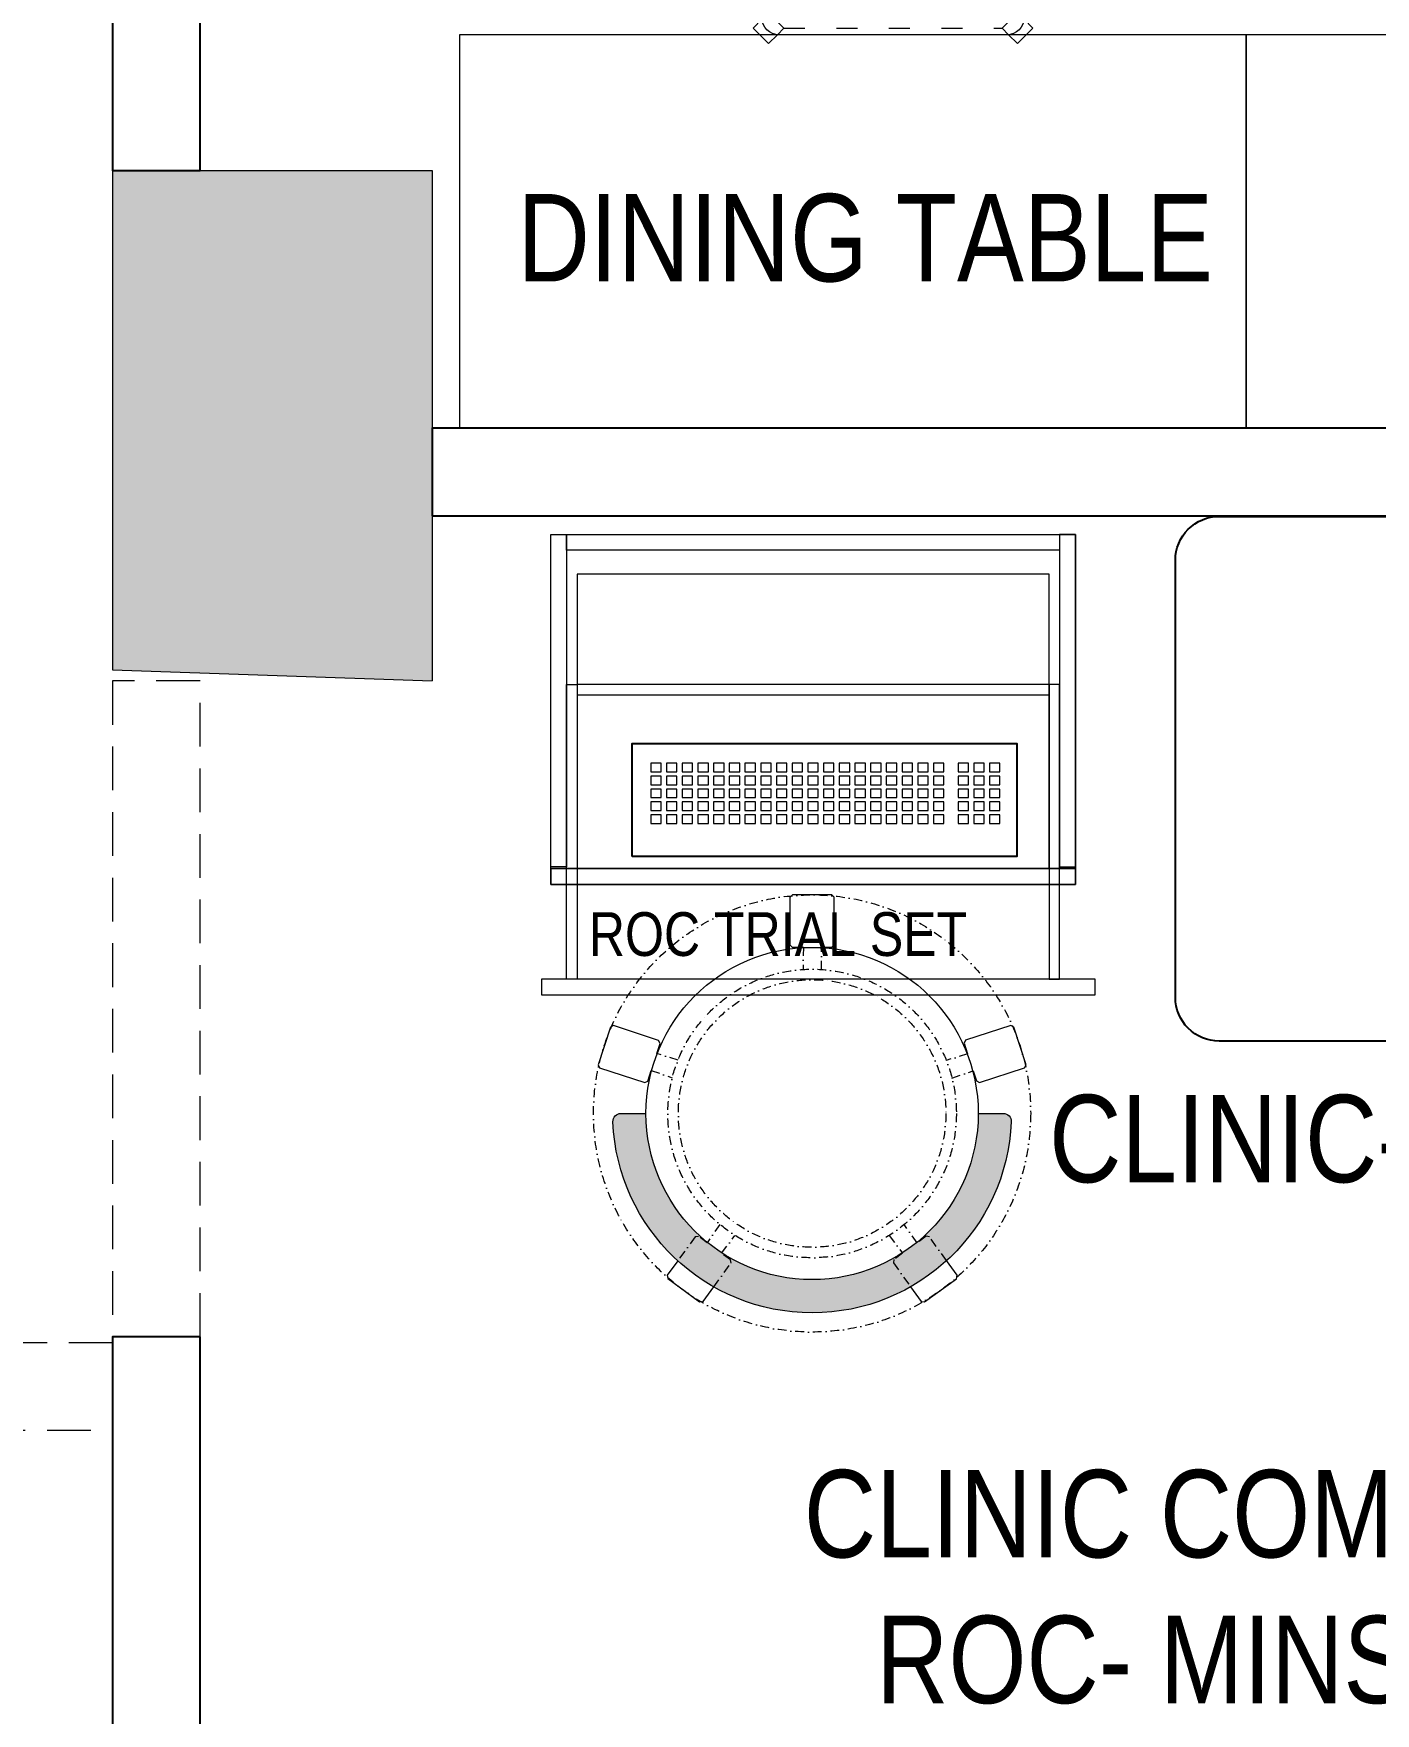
# Model space of a CAD drawing. Header units: millimetres. Extents: x 2038449 to 2043816, y 32056 to 43282.
# Drawn here: x 2040747 to 2042281, y 38844 to 40765 of the extents above; entities that cross this region are included whole.
import ezdxf

# ---------------------------------------------------------------- set-up
doc = ezdxf.new("R2010")
doc.units = ezdxf.units.MM
doc.header["$LTSCALE"] = 40
for name, pattern in [('a_p6_plan_L18$0$HIDDEN', [0.375, 0.25, -0.125]), ('ACAD_ISO03W100', [30, 12, -18]), ('CONTINOUS', [0]), ('DASHDOT2', [0.5, 0.25, -0.125, 0, -0.125]), ('HIDDEN', [9.524999999999995, 6.349999999999998, -3.174999999999998])]:
    doc.linetypes.add(name, pattern=pattern)
doc.layers.add('A-CARPET AREA', color=3, linetype='CONTINOUS', lineweight=0, true_color=0x0aff0a)
for name, color, linetype, lineweight in [('A-COL', 243, 'Continuous', 9), ('column hatch', 5, 'Continuous', 0), ('HATCH', 9, 'Continuous', 9), ('LENS-CURTAIN', 5, 'a_p6_plan_L18$0$HIDDEN', 9), ('LENS-DIM', 252, 'Continuous', 5), ('LENS-FURNITURE', 13, 'Continuous', 9), ('LENS-PARTITION', 21, 'Continuous', 25), ('LENS-TEXT', 31, 'Continuous', 5), ('LK-EQPMT', 3, 'Continuous', 18), ('LK-FF&E WALL', 1, 'Continuous', 9), ('LN-ELEVATION-1', 81, 'Continuous', 13), ('LN-ELEVATION-2', 103, 'Continuous', 20), ('LN-ELEVATION-3', 125, 'a_p6_plan_L18$0$HIDDEN', 18), ('LN-ELEVATION-5', 167, 'Continuous', 5)]:
    doc.layers.add(name, color=color, linetype=linetype, lineweight=lineweight)
doc.layers.add('PDF_Geometry', color=7, linetype='Continuous')
doc.styles.add('LK TXT', font='Gill Sans MT Condensed Regular.ttf')
doc.styles.get("Standard").update_dxf_attribs({"font": 'Gill Sans MT Condensed Regular.ttf', "height": 100})

# ---------------------------------------------------------------- blocks, each defined once
blk = doc.blocks.new('Stool')
at = {"layer": 'LN-ELEVATION-1', "ltscale": 0.5}
blk.add_lwpolyline([(-130, 300), (130, 300, -0.4142135623730951), (150, 280), (150, 20, -0.4142135623730951), (130, 0), (-130, 0, -0.4142135623730951), (-150, 20), (-150, 280, -0.4142135623730951)], format="xyb", close=True, dxfattribs=at)
at = {"layer": 'LN-ELEVATION-3', "linetype": 'ACAD_ISO03W100', "ltscale": 0.05}
for p, q in [((-82.3223304701969, 250), (-124.6966991401277, 292.374368671095)), ((-124.696699141059, 292.3743686703965), (124.6966991401277, 292.374368671095)), ((82.3223304701969, 250), (124.6966991401277, 292.374368671095)), ((-100, 232.3223304701969), (-142.3743686703965, 274.6966991415247)), ((-142.3743686708621, 274.6966991410591), (-142.3743686708621, 25.30330085894093)), ((100, 232.3223304701969), (142.3743686703965, 274.6966991415247)), ((142.3743686708621, 274.6966991410591), (142.3743686708621, 25.30330085894093)), ((-99.69669914059341, 267.3743686703965), (99.69669913966207, 267.374368671095)), ((-117.3743686703965, 249.6966991408263), (-117.3743686703965, 50.30330085847527)), ((117.3743686703965, 249.6966991408263), (117.3743686703965, 50.30330085847527)), ((-100, 67.67766952980308), (-142.3743686703965, 25.30330085847527)), ((100, 67.67766952980308), (142.3743686703965, 25.30330085847527)), ((-82.3223304701969, 50), (-124.6966991401277, 7.625631328905)), ((82.3223304701969, 50), (124.6966991401277, 7.625631328905)), ((-99.69669914059341, 32.62563132960349), (99.69669913966207, 32.625631328905)), ((-124.696699141059, 7.625631329603492), (124.6966991401277, 7.625631328905))]:
    blk.add_line(p, q, dxfattribs=at)
for points in [[(-132.2008663183078, 299.8785358476453), (-124.696699141059, 292.3743686703965), (-142.3743686708621, 274.6966991410591), (-149.8785358476452, 282.200866318075)], [(132.2008663183078, 299.8785358476453), (124.696699141059, 292.3743686703965), (142.3743686708621, 274.6966991410591), (149.8785358476452, 282.200866318075)], [(-132.2008663183078, 0.1214641523547471), (-124.696699141059, 7.625631329603492), (-142.3743686708621, 25.30330085894093), (-149.8785358476452, 17.79913368192501)], [(132.2008663183078, 0.1214641523547471), (124.696699141059, 7.625631329603492), (142.3743686708621, 25.30330085894093), (149.8785358476452, 17.79913368192501)]]:
    blk.add_lwpolyline(points, dxfattribs=at)
for points in [[(-100, 250), (100, 250), (100, 50), (-100, 50)], [(-75, 225), (75, 225), (75, 75), (-75, 75)]]:
    blk.add_lwpolyline(points, close=True, dxfattribs=at)
at = {"layer": 'LN-ELEVATION-5', "ltscale": 0.5}
for points in [[(-149.8785358476452, 282.200866318075), (-160.0520382001995, 292.3743686706293), (-142.3743686708621, 310.0520381999668), (-132.2008663183078, 299.8785358478782)], [(149.8785358476452, 282.200866318075), (160.0520382001995, 292.3743686706293), (142.3743686708621, 310.0520381999668), (132.2008663183078, 299.8785358478782)], [(-149.8785358476452, 17.79913368192501), (-160.0520382001995, 7.625631329370661), (-142.3743686708621, -10.05203819996677), (-132.2008663183078, 0.1214641521219164)], [(149.8785358476452, 17.79913368192501), (160.0520382001995, 7.625631329370661), (142.3743686708621, -10.05203819996677), (132.2008663183078, 0.1214641521219164)]]:
    blk.add_lwpolyline(points, dxfattribs=at)
blk = doc.blocks.new('A$C75d7f579')
at = {"layer": 'column hatch'}
h = blk.add_hatch(color=8, dxfattribs=at)
h.dxf.hatch_style = 1
h.paths.add_polyline_path([(-256.6079780915752, 8079.673272491403), (-581.6030162842943, 8079.673272491403), (-581.6030162842943, 7375.823397913016), (-256.6079780915752, 7375.823397913016)])
h.paths.add_polyline_path([(-81.60301628429443, 5405.555199018301), (-581.6030162842943, 5406.614464389393), (-581.6030162842943, 4806.525159805779), (-256.9772887667641, 4804.005820653634), (-256.6079780915752, 4905.52499772745), (-81.60301628522573, 4899.477931996603)])
h.paths.add_polyline_path([(2141.880220649764, 5406.321459848725), (1776.396983715705, 5406.321459848725), (1776.396983715705, 4835.277191560541), (2141.880220649764, 4822.648400156788)])
h.paths.add_polyline_path([(-260.1640168400481, 3928.011617040262), (-581.6030162842943, 3929.180961174192), (-581.6030162842943, 3928.614464389394), (-610.1618237765506, 3928.614464389394), (-611.7879389300942, 3481.614464389394), (-261.7879389300942, 3481.614464389394), (-261.7879389300942, 3631.614464389393), (-261.2423312878236, 3631.595611636615)])
h.paths.add_polyline_path([(-264.7879389300943, 1759.614464389393), (-461.7879389300942, 1759.614464389393), (-461.7879389300942, 766.6144643893931), (-264.7879389300943, 766.6144643893931)])
h.paths.add_polyline_path([(-461.7879389300942, 1759.614464389393), (-611.7879389300942, 1759.614464389393), (-611.7879389300942, 766.6144643893931), (-461.7879389300942, 766.6144643893931)])
h.paths.add_polyline_path([(4755.392021908424, 1651.614464389393), (4367.212061069905, 1651.614464389393), (4367.212061069905, 1349.614464389393), (4755.392021908424, 1349.614464389393)])
h.paths.add_polyline_path([(2279.212061069906, -1704.385535610606), (1987.212061069905, -1704.385535610606), (1987.212061069905, -1980.385535610607), (2279.212061069906, -1980.385535610607)])
h.paths.add_polyline_path([(2287.212061069906, -2600.385535610607), (1987.212061069905, -2600.385535610607), (1987.212061069905, -2946.385535610608), (2287.212061069906, -2946.385535610608)])
h.paths.add_polyline_path([(4755.392021908424, -2600.385535610607), (4377.212061069904, -2600.385535610607), (4377.212061069904, -2946.385535610608), (4755.392021908424, -2946.385535610608)])
h.paths.add_polyline_path([(4755.392021908424, -1697.385535610607), (4300.212061069905, -1697.385535610607), (4300.212061069905, -1988.385535610607), (4755.392021908424, -1988.385535610607)])
h.paths.add_polyline_path([(-116.7879389300942, -2618.385535610607), (-611.7879389300942, -2618.385535610607), (-611.7879389300942, -2946.385535610608), (-116.7879389300942, -2946.385535610608)])
h.paths.add_polyline_path([(-295.7879389300942, -1510.385535610607), (-611.7879389300942, -1510.385535610607), (-611.7879389300942, -1998.385535610607), (-80.78793893009423, -1998.385535610607), (-80.78793893009423, -1724.385535610607), (-295.7879389300942, -1724.385535610607)])
at = {"layer": 'A-COL'}
for p, q in [((1776.396983715705, 5406.321459848725), (1776.396983715705, 4835.277191560541)), ((1776.396983715705, 5406.321459848725), (2141.880220649764, 5406.321459848725)), ((2141.880220649764, 5406.321459848725), (2141.880220649764, 4822.648400156846)), ((1776.396983715705, 4835.277191560541), (2141.880220649764, 4822.648400156846))]:
    blk.add_line(p, q, dxfattribs=at)
blk = doc.blocks.new('MOROTISED TABLE-TRIAL SET 950x600')
at = {"layer": 'PDF_Geometry', "lineweight": 25}
blk.add_lwpolyline([(415.5923622683621, 2.18279e-11), (550.0003704861738, 2.18279e-11, 0.4142524001247118), (599.9958994225599, 50.00260162355697), (599.9958994225599, 899.9973678589085, 0.4142518501714829), (550.0003704861738, 950.0000000000218), (50.00260613719, 950.0000000000218, 0.4142929195148918), (4.605390131e-07, 899.9973678589085), (4.605390131e-07, 50.00260162355697, 0.414163635492108), (50.00260613719, 2.18279e-11), (415.5923622683621, 2.18279e-11)], format="xyb", dxfattribs=at)
blk = doc.blocks.new('TRIAL SET ROC')
at = {"layer": 'LENS-DIM', "ltscale": 0.5}
for points in [[(-400.3652351796627, -364.3162249757442), (-430.3652351796626, -364.3162249757442)], [(169.6347648203373, -364.3162249757442), (139.6347648203373, -364.3162249757442)]]:
    blk.add_lwpolyline(points, dxfattribs=at)
at = {"layer": 'LENS-FURNITURE'}
blk.add_lwpolyline([(-430.3652351796626, 18), (169.6347648203373, 18), (169.6347648203373, -382.3162249757443), (-430.3652351796626, -382.3162249757443)], close=True, dxfattribs=at)
at = {"layer": 'LENS-FURNITURE', "color": 146, "true_color": 0x105689}
for points in [[(-412.3652351796627, -153.6065521437457), (-400.3652351796627, -153.6065521437457), (-400.3652351796628, -490.6065521437458), (-412.3652351796627, -490.6065521437458)], [(139.6347648203373, -153.6065521437458), (-400.3652351796627, -153.6065521437457), (-400.3652351796627, -165.6065521437457), (139.6347648203373, -165.6065521437458)], [(151.6347648203373, -153.6065521437458), (139.6347648203373, -153.6065521437458), (139.6347648203372, -490.6065521437458), (151.6347648203373, -490.6065521437458)], [(192.1347648203373, -490.6065521437458), (-440.8652351796627, -490.6065521437458), (-440.8652351796627, -508.6065521437458), (192.1347648203373, -508.6065521437458)]]:
    blk.add_lwpolyline(points, close=True, dxfattribs=at)
at = {"layer": 'LN-ELEVATION-2'}
for points in [[(-430.3652351796626, 18), (-412.3652351796627, 18), (-412.3652351796627, -362.3162249757442), (-430.3652351796626, -362.3162249757442)], [(-412.3652351796627, 18), (151.6347648203373, 18), (151.6347648203373, 0), (-412.3652351796627, 0)], [(169.6347648203373, 18), (151.6347648203373, 18), (151.6347648203373, -362.3162249757442), (169.6347648203373, -362.3162249757442)], [(169.6347648203373, -364.3162249757442), (-430.3652351796626, -364.3162249757442), (-430.3652351796626, -382.3162249757443), (169.6347648203373, -382.3162249757443)], [(169.6347648203373, -382.3162249757443), (-430.3652351796626, -382.3162249757443), (-430.3652351796626, -364.3162249757442), (169.6347648203373, -364.3162249757442)]]:
    blk.add_lwpolyline(points, close=True, dxfattribs=at)
at = {"layer": 'LN-ELEVATION-2', "linetype": 'HIDDEN', "ltscale": 100}
blk.add_lwpolyline([(-400.3652351796627, -364.3162249757442), (139.6347648203373, -364.3162249757442), (139.6347648203373, -27.35909500904381), (-400.3652351796627, -27.35909500904381)], close=True, dxfattribs=at)
at = {"insert": (-386.8645105547048, -414.1468168679739), "char_height": 50, "attachment_point": 1}
blk.add_mtext_dynamic_manual_height_columns('ROC TRIAL SET', width=625.228464345434, gutter_width=500, heights=[0], dxfattribs=at)
blk = doc.blocks.new('*U34')
at = {"layer": 'LK-EQPMT', "ltscale": 12}
blk.add_lwpolyline([(5.986879315214991, 4.914598100478997), (-5.986879315214991, 4.914598100478997), (-5.986879315214991, -4.914598100478997), (5.986879315214991, -4.914598100478997)], close=True, dxfattribs=at)
blk = doc.blocks.new('*U35')
at = {"color": 0, "linetype": 'ByBlock', "lineweight": -2, "transparency": 16777216}
for p in [(0, 0), (17.96063794564497, 0), (35.92127589128995, 0), (53.88191383693492, 0), (71.8425517825799, 0), (89.80318972822487, 0), (107.7638276738698, 0), (125.7244656195148, 0), (143.6851035651598, 0), (161.6457415108048, 0), (179.6063794564497, 0), (197.5670174020947, 0), (215.5276553477397, 0), (233.4882932933847, 0), (251.4489312390296, 0), (269.4095691846746, 0), (287.3702071303196, 0), (305.3308450759646, 0), (323.2914830216096, 0), (-9e-16, -14.74379430143699), (17.96063794564497, -14.74379430143699), (35.92127589128995, -14.74379430143699), (53.88191383693492, -14.74379430143699), (71.8425517825799, -14.74379430143699), (89.80318972822487, -14.74379430143699), (107.7638276738698, -14.74379430143699), (125.7244656195148, -14.74379430143699), (143.6851035651598, -14.74379430143699), (161.6457415108048, -14.74379430143699), (179.6063794564497, -14.74379430143699), (197.5670174020947, -14.74379430143699), (215.5276553477397, -14.74379430143699), (233.4882932933847, -14.74379430143699), (251.4489312390296, -14.74379430143699), (269.4095691846746, -14.74379430143699), (287.3702071303196, -14.74379430143699), (305.3308450759646, -14.74379430143699), (323.2914830216096, -14.74379430143699), (-1.8e-15, -29.48758860287398), (17.96063794564497, -29.48758860287398), (35.92127589128995, -29.48758860287398), (53.88191383693492, -29.48758860287398), (71.8425517825799, -29.48758860287398), (89.80318972822487, -29.48758860287398), (107.7638276738698, -29.48758860287398), (125.7244656195148, -29.48758860287398), (143.6851035651598, -29.48758860287398), (161.6457415108048, -29.48758860287398), (179.6063794564497, -29.48758860287398), (197.5670174020947, -29.48758860287398), (215.5276553477397, -29.48758860287398), (233.4882932933847, -29.48758860287398), (251.4489312390296, -29.48758860287398), (269.4095691846746, -29.48758860287398), (287.3702071303196, -29.48758860287398), (305.3308450759646, -29.48758860287398), (323.2914830216096, -29.48758860287398), (-2.7e-15, -44.23138290431096), (-3.6e-15, -58.97517720574795), (17.96063794564497, -44.23138290431096), (17.96063794564497, -58.97517720574795), (35.92127589128995, -44.23138290431096), (35.92127589128994, -58.97517720574795), (53.88191383693492, -44.23138290431096), (53.88191383693492, -58.97517720574795), (71.8425517825799, -44.23138290431096), (71.8425517825799, -58.97517720574795), (89.80318972822487, -44.23138290431096), (89.80318972822487, -58.97517720574795), (107.7638276738698, -44.23138290431096), (107.7638276738698, -58.97517720574795), (125.7244656195148, -44.23138290431096), (125.7244656195148, -58.97517720574795), (143.6851035651598, -44.23138290431096), (143.6851035651598, -58.97517720574795), (161.6457415108048, -44.23138290431096), (161.6457415108048, -58.97517720574795), (179.6063794564497, -44.23138290431096), (179.6063794564497, -58.97517720574795), (197.5670174020947, -44.23138290431096), (197.5670174020947, -58.97517720574795), (215.5276553477397, -44.23138290431096), (215.5276553477397, -58.97517720574795), (233.4882932933847, -44.23138290431096), (233.4882932933847, -58.97517720574795), (251.4489312390296, -44.23138290431096), (251.4489312390296, -58.97517720574795), (269.4095691846746, -44.23138290431096), (269.4095691846746, -58.97517720574795), (287.3702071303196, -44.23138290431096), (287.3702071303196, -58.97517720574795), (305.3308450759646, -44.23138290431096), (305.3308450759646, -58.97517720574795), (323.2914830216096, -44.23138290431096), (323.2914830216096, -58.97517720574795)]:
    blk.add_blockref('*U34', p, dxfattribs=at)
blk = doc.blocks.new('*U32')
at = {"layer": 'LK-EQPMT', "ltscale": 12}
blk.add_lwpolyline([(5.986879315214991, 4.914598100478997), (-5.986879315214991, 4.914598100478997), (-5.986879315214991, -4.914598100478997), (5.986879315214991, -4.914598100478997)], close=True, dxfattribs=at)
blk = doc.blocks.new('*U33')
at = {"color": 0, "linetype": 'ByBlock', "lineweight": -2, "transparency": 16777216}
for p in [(0, 0), (17.96063794564497, 0), (35.92127589128995, 0), (-9e-16, -14.74379430143699), (17.96063794564497, -14.74379430143699), (35.92127589128995, -14.74379430143699), (-1.8e-15, -29.48758860287398), (17.96063794564497, -29.48758860287398), (35.92127589128995, -29.48758860287398), (-2.7e-15, -44.23138290431096), (-3.6e-15, -58.97517720574795), (17.96063794564497, -44.23138290431096), (17.96063794564497, -58.97517720574795), (35.92127589128995, -44.23138290431096), (35.92127589128994, -58.97517720574795)]:
    blk.add_blockref('*U32', p, dxfattribs=at)
blk = doc.blocks.new('KEYBOARD')
at = {"ltscale": 12}
blk.add_lwpolyline([(8.040144996717572, 2.91038e-11), (8.040144996717572, 129.0940371821052), (448.0401449967176, 129.0940371821052), (448.0401449967176, 2.91038e-11)], close=True, dxfattribs=at)
for name, p in [('*U35', (35.16895717114949, 101.6202952143818)), ('*U33', (386.6121428576974, 101.6202952143818))]:
    blk.add_blockref(name, p)
blk = doc.blocks.new('DOCTOR STOOL')
at = {"layer": 'HATCH'}
h = blk.add_hatch(dxfattribs=at)
h.set_pattern_fill('ANSI36', color=250)
h.set_pattern_definition([(45, (-689.3997257252789, -1.6298145e-09), (1.683798022700465, 6.173926083235043), [7.9375, -1.587499999999999, 0, -1.587499999999999])])
edge = h.paths.add_edge_path()
edge.add_line((227.9999999995508, 37.80991745903158), (227.9999999995508, 9.119999995687976))
edge.add_arc((218.8799999996107, 9.119999995749478), 9.119999999940092, 267.6119845363388, 359.9999999996136, ccw=False)
edge.add_arc((227.9999999996448, 227.809917461127), 228.000000002257, 92.3880154632688, 267.61198453673126, ccw=False)
edge.add_arc((218.8799999994991, 446.4998349263882), 9.120000000051716, -3.4498270906624384e-10, 92.3880154629299, ccw=False)
edge.add_line((227.9999999995508, 446.4998349263331), (227.9999999995508, 417.8099174629896))
edge.add_arc((227.9999999995508, 227.8099174610106), 190.000000001979, 90, 270)
at = {"layer": 'LN-ELEVATION-1', "color": 1, "ltscale": 100}
for p, q in [((280.216825267778, 470.8199351556545), (263.2765658827273, 419.2080985742269)), ((283.7804025793014, 472.6222848009841), (280.216825267778, 470.8199351556545)), ((326.7280946081726, 458.5258082725714), (283.7804025793014, 472.6222848009841)), ((311.5704969359354, 403.3893210494851), (328.5107563209863, 455.0011576309128)), ((328.5107563209863, 455.0011576309128), (326.7280946081726, 458.5258082725714)), ((263.2765658827273, 419.2080985742269), (264.9623320118756, 415.8750283533983)), ((264.9623320118756, 415.8750283533983), (277.1938885417335, 411.860334166498)), ((296.5654050509577, 405.5021315508961), (308.1985000452432, 401.6838669878201)), ((39.08480768888887, 393.0010463140122), (12.40669512363752, 356.5114147582037)), ((39.08480768888882, 393.0010463140122), (12.40669512363746, 356.5114147582038)), ((42.98782241378307, 393.6072814048264), (39.08480768888887, 393.0010463140122)), ((42.98782241378307, 393.6072814048264), (39.08480768888882, 393.0010463140122)), ((59.57058497173765, 381.4833769612495), (42.98782241378307, 393.6072814048264)), ((308.1985000452432, 401.6838669878201), (311.5704969359354, 403.3893210494851)), ((12.40669512363752, 356.5114147582037), (13.0196255484409, 352.5652946645453)), ((12.40669512363746, 356.5114147582038), (13.0196255484409, 352.5652946645454)), ((13.0196255484409, 352.5652946645454), (29.7154459787677, 340.3587319282719)), ((420.8553691428768, 253.2346719447014), (418.2142363802958, 250.5935391821201)), ((418.2142363802958, 250.5935391821201), (418.2142363802958, 237.7199715119894)), ((475.1762128710516, 253.2346719447014), (420.8553691428768, 253.2346719447014)), ((478, 250.4108848157539), (475.1762128710516, 253.2346719447014)), ((478, 205.2089501102255), (478, 250.4108848157539)), ((418.2142363802958, 217.3316809419539), (418.2142363802958, 205.0879869152431)), ((418.2142363802958, 205.0879869152431), (420.8862147285707, 202.4160085669703)), ((420.8862147285707, 202.4160085669703), (475.2070584567457, 202.4160085669703)), ((475.2070584567457, 202.4160085669703), (478, 205.2089501102255)), ((13.14542959810012, 103.0870834562575), (12.51589555233795, 99.18775892330295)), ((12.51589555233795, 99.18775892330295), (38.97560726018833, 62.53944985644)), ((29.80030336598447, 115.1117353337796), (13.14542959810012, 103.0870834562575)), ((38.97560726018833, 62.53944985644), (42.91799640697923, 61.90296316019987)), ((42.91799640697923, 61.90296316019987), (59.68641968664888, 74.00959664677595)), ((265.1695928365815, 39.88396831355146), (263.4540770094588, 36.51707923991359)), ((276.814037965594, 43.66747740659263), (265.1695928365815, 39.88396831355146)), ((308.4479453730848, 53.94595568517189), (296.2044548037813, 49.96780495439072)), ((311.7759667420094, 52.25024394459229), (308.4479453730848, 53.94595568517189)), ((328.5620286722446, 0.5880509189853456), (311.7759667420094, 52.25024394459229)), ((263.4540770094588, 36.51707923991359), (280.2401389396941, -15.14511378569341)), ((326.7490456010059, -2.970128374224428), (328.5620286722446, 0.5880509189853456)), ((280.2401389396941, -15.14511378569341), (283.7594505281909, -16.93829277038793)), ((283.7594505281909, -16.93829277038793), (326.7490456010059, -2.970128374224428))]:
    blk.add_line(p, q, dxfattribs=at)
at = {"layer": 'LN-ELEVATION-1', "linetype": 'DASHDOT2'}
for p, q in [((277.1938885417335, 411.860334166498), (268.7900486169635, 387.6885337123986)), ((289.0238237874953, 381.1105793348574), (296.5654050509577, 405.5021315508961)), ((86.83876787340999, 361.5472027143797), (59.57058497173759, 381.4833769612495)), ((80.19253728373064, 347.929406650394), (87.41874672779522, 357.8132288103797)), ((101.0598051864781, 333.2195324926688), (80.19253728373064, 347.929406650394)), ((87.41874672779522, 357.8132288103797), (86.83876787340999, 361.5472027143797)), ((29.71544597876769, 340.3587319282719), (56.87057100806764, 320.505215974099)), ((60.56143954330456, 321.078499494494), (68.15939944607226, 331.4707923056775)), ((68.15939944607226, 331.4707923056775), (88.55121842376921, 316.0087684583668)), ((56.87057100806764, 320.505215974099), (60.56143954330456, 321.078499494494)), ((418.2142363802958, 237.7199715119894), (392.674698740354, 238.1657657997326)), ((392.6382343793381, 216.8896711079804), (418.2142363802958, 217.3316809419539)), ((57.18706371601854, 134.8847017249933), (29.80030336598445, 115.1117353337796)), ((60.91750725147699, 134.282433000881), (57.18706371601854, 134.8847017249933)), ((88.52282127921524, 139.6559804205055), (68.08455919950495, 124.3556304041746)), ((68.08455919950495, 124.3556304041746), (60.91750725147699, 134.282433000881)), ((80.019187533744, 107.8254447158111), (101.0258646791657, 122.4411888974116)), ((87.55494659853252, 97.38796035055849), (80.019187533744, 107.8254447158111)), ((86.95963052489695, 93.7005814289354), (87.55494659853252, 97.38796035055849)), ((59.68641968664886, 74.00959664677595), (86.95963052489695, 93.7005814289354)), ((268.4902438431725, 67.85511086587476), (276.814037965594, 43.66747740659263)), ((296.2044548037813, 49.96780495439072), (288.7362802880323, 74.39510638930753))]:
    blk.add_line(p, q, dxfattribs=at)
at = {"layer": 'LN-ELEVATION-1', "color": 1, "ltscale": 100}
blk.add_lwpolyline([(228, 37.80991746066138), (228, 9.11999999731779, -0.4264743413925903), (218.5, 0.0079201031476259, -0.959166304662544), (218.5, 455.611914822366, -0.4264743413925903), (228, 446.4998349279631), (228, 417.8099174646193)], format="xyb", dxfattribs=at)
at = {"layer": 'LN-ELEVATION-1', "linetype": 'DASHDOT2'}
for radius in [250, 165, 153]:
    blk.add_circle((228, 227.8099174629897), radius, dxfattribs=at)
at = {"layer": 'LN-ELEVATION-1', "color": 1, "ltscale": 100}
blk.add_circle((228, 227.8099174629897), 190, dxfattribs=at)

msp = doc.modelspace()

# ---------------------------------------------------------------- linework, layer by layer
at = {"layer": 'LENS-CURTAIN', "ltscale": 5}
for points in [[(2040837.141855242, 40024.91895734696), (2040837.141855242, 39274.91895734696), (2040937.141855243, 39274.91895734696), (2040937.141855243, 40024.91895734696)], [(2040837.141855242, 39267.9750185209), (2040087.141855242, 39267.9750185209), (2040087.141855242, 39167.9750185209), (2040837.141855242, 39167.9750185209)]]:
    msp.add_lwpolyline(points, close=True, dxfattribs=at)
at = {"layer": 'LENS-PARTITION'}
for points in [[(2040937.141855243, 40781.94382968152), (2040837.141855243, 40781.94382968152), (2040837.141855243, 40608.59201703883), (2040937.141855243, 40608.59201703883)], [(2041202.625092177, 40213.88502157951), (2043033.791118435, 40213.88502157951), (2043033.791118435, 40313.88502157951), (2041202.625092177, 40313.88502157951)], [(2040937.141855243, 39274.91895734696), (2040837.141855242, 39274.91895734696), (2040837.141855242, 38663.88502157952), (2040937.141855242, 38663.88502157952)]]:
    msp.add_lwpolyline(points, close=True, dxfattribs=at)
at = {"layer": 'LK-FF&E WALL'}
for points in [[(2041233.791118436, 40313.88502157951), (2042133.791118436, 40313.88502157951), (2042133.791118436, 40763.88502157951), (2041233.791118436, 40763.88502157951)], [(2042133.791118436, 40313.88502157951), (2043033.791118435, 40313.88502157951), (2043033.791118435, 40763.88502157951), (2042133.791118436, 40763.88502157951)]]:
    msp.add_lwpolyline(points, close=True, dxfattribs=at)

# ---------------------------------------------------------------- block references
for name, p in [('TRIAL SET ROC', (2041768.685136428, 40174.60636203694)), ('KEYBOARD', (2041423.465572257, 39824.33329241681))]:
    msp.add_blockref(name, p)
at = {"layer": 'A-CARPET AREA'}
msp.add_blockref('A$C75d7f579', (2039060.744871527, 35202.27055719012), dxfattribs=at)
at = {"layer": 'LENS-FURNITURE', "xscale": -1, "rotation": 90}
msp.add_blockref('MOROTISED TABLE-TRIAL SET 950x600', (2043002.713665214, 40213.10658881771), dxfattribs=at)
at = {"layer": 'LENS-FURNITURE', "rotation": 90.00000000000006}
msp.add_blockref('DOCTOR STOOL', (2041864.985410597, 39302.2927564155), dxfattribs=at)
at = {"layer": 'LK-FF&E WALL'}
msp.add_blockref('Stool', (2041729.699867681, 40763.88502157951), dxfattribs=at)

# ---------------------------------------------------------------- texts
at = {"layer": 'LENS-TEXT', "color": 0, "linetype": 'Continuous', "ltscale": 3, "char_height": 100, "attachment_point": 5, "style": 'LK TXT'}
for s, width, insert in [('DINING TABLE', 783.9636358173434, (2041697.999549937, 40531.14628526554)), ('CLINIC-2', 1062.369003795761, (2042146.858120308, 39500.89374125051)), ('CLINIC COMPACT ROC- MINSIGN', 1062.369003795761, (2042117.714955718, 38988.51499657854))]:
    msp.add_mtext_dynamic_manual_height_columns(s, width=width, gutter_width=0.9999999999999992, heights=[0], dxfattribs=dict(at, insert=insert))

doc.saveas('drawing.dxf')
